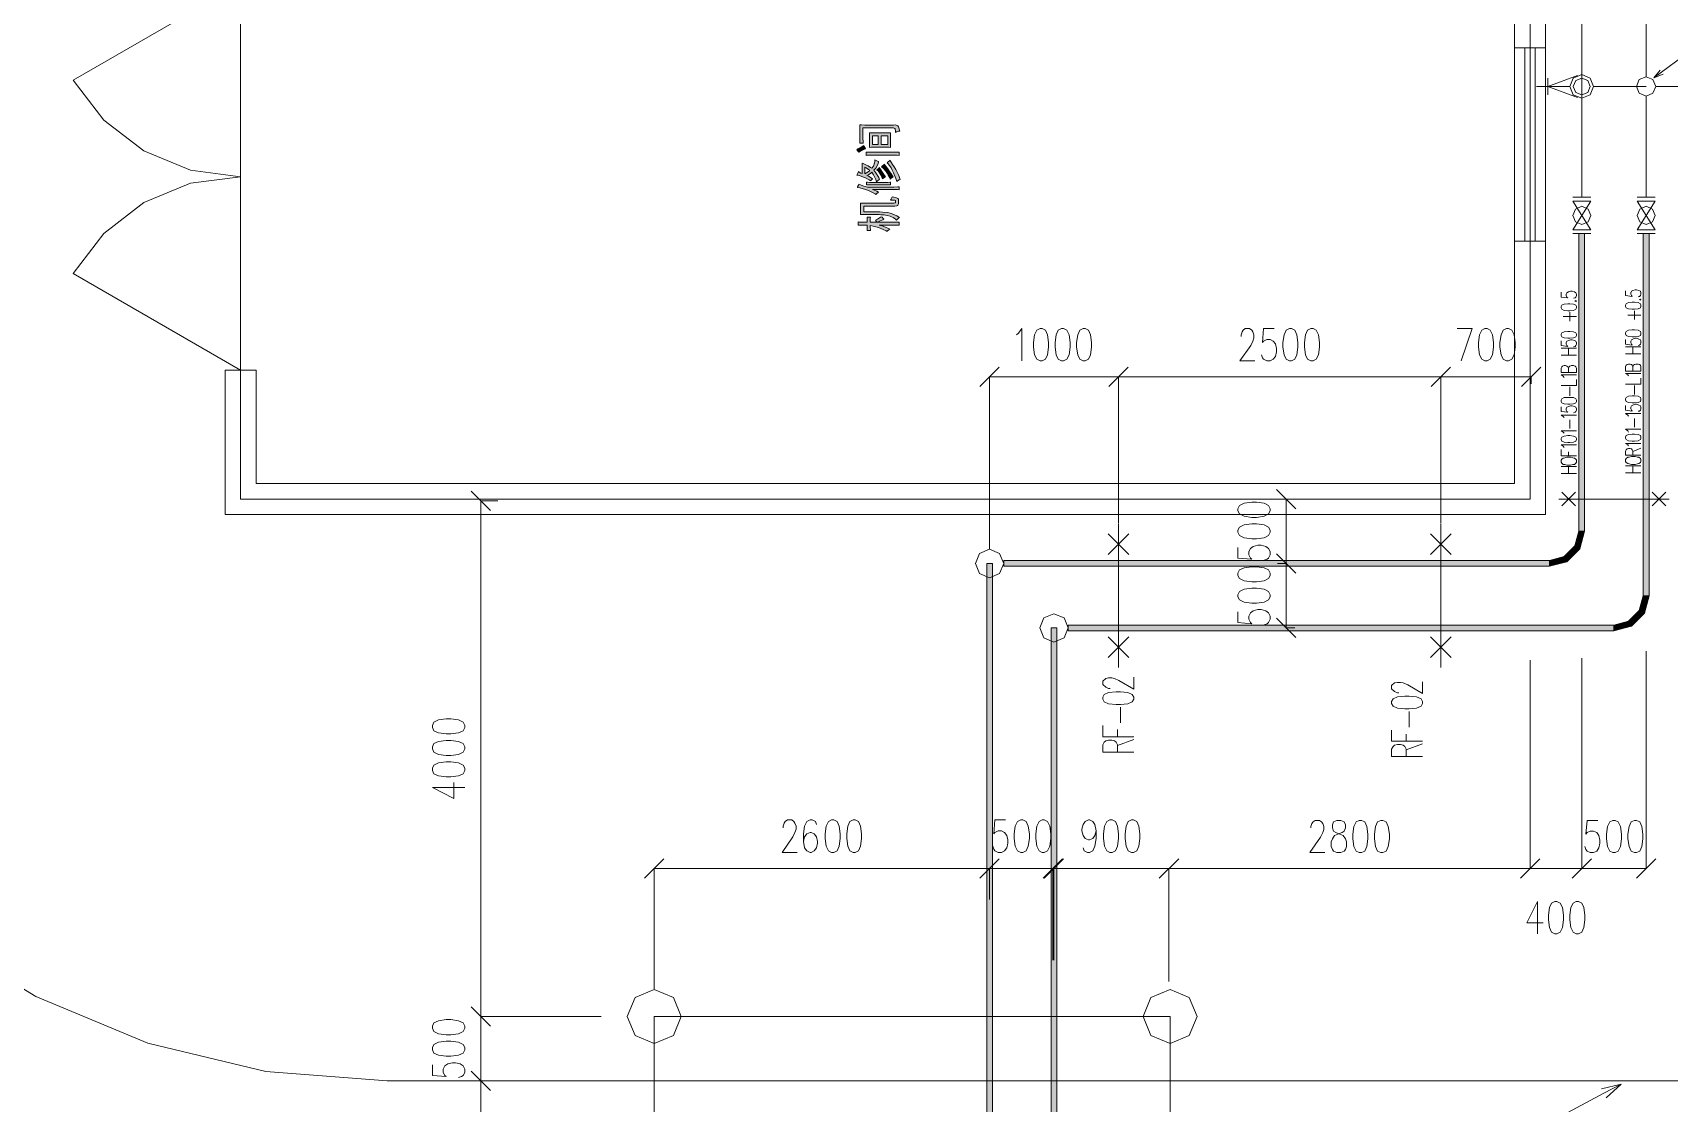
# Model space of a CAD drawing. Header units: millimetres. Extents: x 261 to 114907, y 32 to 1998430.
# Drawn here: x 64074 to 76767, y 1972882 to 1981188 of the extents above; entities that cross this region are included whole.
import ezdxf

# ---------------------------------------------------------------- set-up
doc = ezdxf.new("R2010")
doc.units = ezdxf.units.MM

msp = doc.modelspace()

# ---------------------------------------------------------------- hatches: boundary and pattern name
h = msp.add_hatch(color=0)
h.dxf.hatch_style = 2
h.paths.add_polyline_path([(70489, 1980473), (70503, 1980472), (70529, 1980471), (70543, 1980471), (70749, 1980471), (70765, 1980472), (70785, 1980465), (70788, 1980458), (70792, 1980450), (70797, 1980433), (70798, 1980424), (70790, 1980423), (70773, 1980419), (70765, 1980415), (70765, 1980426), (70764, 1980439), (70762, 1980443), (70760, 1980446), (70750, 1980449), (70743, 1980449), (70513, 1980449), (70513, 1980382), (70513, 1980368), (70514, 1980343), (70515, 1980331), (70488, 1980331), (70489, 1980343), (70489, 1980368), (70489, 1980382)])
h = msp.add_hatch(color=0)
h.paths.add_polyline_path([(70564, 1980412), (70577, 1980411), (70600, 1980411), (70610, 1980411), (70684, 1980411), (70693, 1980411), (70715, 1980411), (70728, 1980412), (70728, 1980298), (70715, 1980299), (70693, 1980299), (70683, 1980299), (70610, 1980299), (70600, 1980299), (70577, 1980299), (70564, 1980298)])
h.paths.add_polyline_path([(70706, 1980389), (70654, 1980389), (70654, 1980321), (70706, 1980321)])
h.paths.add_polyline_path([(70631, 1980389), (70586, 1980389), (70586, 1980321), (70631, 1980321)])
h = msp.add_hatch(color=0)
h.dxf.hatch_style = 2
h.paths.add_polyline_path([(70466, 1980280), (70474, 1980286), (70500, 1980301), (70519, 1980312), (70522, 1980306), (70530, 1980294), (70534, 1980288), (70520, 1980283), (70494, 1980268), (70481, 1980260), (70475, 1980266), (70468, 1980277)])
h = msp.add_hatch(color=0)
h.paths.add_polyline_path([(70478, 1980111), (70485, 1980105), (70498, 1980098), (70506, 1980096), (70506, 1980176), (70516, 1980172), (70535, 1980164), (70545, 1980159), (70554, 1980155), (70572, 1980143), (70581, 1980136), (70594, 1980153), (70606, 1980186), (70606, 1980203), (70611, 1980198), (70625, 1980192), (70634, 1980190), (70630, 1980171), (70612, 1980136), (70597, 1980122), (70614, 1980101), (70637, 1980064), (70642, 1980048), (70636, 1980046), (70623, 1980037), (70617, 1980031), (70614, 1980048), (70595, 1980086), (70581, 1980106), (70574, 1980099), (70555, 1980085), (70544, 1980079), (70555, 1980074), (70576, 1980062), (70587, 1980055), (70584, 1980052), (70576, 1980043), (70574, 1980038), (70562, 1980046), (70534, 1980061), (70517, 1980068), (70500, 1980075), (70475, 1980083), (70466, 1980084), (70469, 1980089), (70475, 1980103)])
h.paths.add_polyline_path([(70566, 1980122), (70557, 1980128), (70538, 1980139), (70527, 1980144), (70527, 1980092), (70541, 1980100), (70561, 1980115)])
h = msp.add_hatch(color=0)
h.dxf.hatch_style = 2
h.paths.add_polyline_path([(70793, 1980236), (70779, 1980238), (70749, 1980239), (70734, 1980239), (70586, 1980239), (70572, 1980239), (70547, 1980238), (70537, 1980236), (70537, 1980262), (70547, 1980262), (70568, 1980261), (70578, 1980261), (70735, 1980261), (70749, 1980261), (70778, 1980262), (70793, 1980262)])
h = msp.add_hatch(color=0)
h.dxf.hatch_style = 2
h.paths.add_polyline_path([(70640, 1980141), (70646, 1980131), (70671, 1980096), (70689, 1980070), (70683, 1980068), (70672, 1980059), (70666, 1980055), (70654, 1980081), (70630, 1980116), (70619, 1980123), (70625, 1980128), (70636, 1980137)])
h = msp.add_hatch(color=0)
h.dxf.hatch_style = 2
h.paths.add_polyline_path([(70678, 1980168), (70690, 1980153), (70711, 1980125), (70720, 1980112), (70729, 1980098), (70743, 1980077), (70748, 1980070), (70739, 1980065), (70727, 1980055), (70724, 1980051), (70721, 1980061), (70709, 1980084), (70701, 1980098), (70692, 1980112), (70670, 1980137), (70656, 1980148), (70664, 1980155), (70675, 1980164)])
h = msp.add_hatch(color=0)
h.dxf.hatch_style = 2
h.paths.add_polyline_path([(70724, 1980198), (70728, 1980192), (70743, 1980166), (70756, 1980147), (70769, 1980127), (70791, 1980079), (70801, 1980049), (70794, 1980047), (70781, 1980040), (70776, 1980033), (70768, 1980058), (70750, 1980102), (70741, 1980121), (70731, 1980140), (70711, 1980169), (70700, 1980179), (70709, 1980185), (70720, 1980194)])
h = msp.add_hatch(color=0)
h.dxf.hatch_style = 2
h.paths.add_polyline_path([(70482, 1980014), (70486, 1980010), (70519, 1979998), (70548, 1979990), (70730, 1979990), (70752, 1979990), (70784, 1979991), (70794, 1979992), (70794, 1979970), (70780, 1979971), (70750, 1979971), (70734, 1979971), (70587, 1979971), (70597, 1979968), (70620, 1979958), (70634, 1979951), (70631, 1979949), (70621, 1979940), (70614, 1979934), (70608, 1979939), (70578, 1979954), (70555, 1979963), (70532, 1979972), (70489, 1979985), (70470, 1979988), (70472, 1979992), (70479, 1980005)])
h = msp.add_hatch(color=0)
h.dxf.hatch_style = 2
h.paths.add_polyline_path([(70541, 1980029), (70549, 1980028), (70566, 1980027), (70576, 1980027), (70696, 1980027), (70705, 1980027), (70721, 1980028), (70728, 1980029), (70728, 1980007), (70720, 1980008), (70704, 1980008), (70696, 1980008), (70576, 1980008), (70567, 1980008), (70550, 1980008), (70541, 1980007)])
h = msp.add_hatch(color=0)
h.dxf.hatch_style = 2
h.paths.add_polyline_path([(70495, 1979866), (70515, 1979865), (70548, 1979865), (70562, 1979865), (70745, 1979865), (70754, 1979865), (70764, 1979868), (70765, 1979871), (70765, 1979874), (70766, 1979881), (70765, 1979883), (70765, 1979885), (70760, 1979888), (70756, 1979889), (70751, 1979890), (70737, 1979890), (70728, 1979890), (70731, 1979896), (70737, 1979907), (70739, 1979914), (70754, 1979912), (70774, 1979907), (70779, 1979905), (70784, 1979903), (70788, 1979896), (70788, 1979890), (70788, 1979867), (70788, 1979860), (70785, 1979850), (70781, 1979847), (70777, 1979844), (70761, 1979842), (70749, 1979842), (70519, 1979842), (70519, 1979799), (70559, 1979799), (70621, 1979799), (70643, 1979798), (70665, 1979797), (70705, 1979792), (70723, 1979787), (70741, 1979784), (70777, 1979767), (70796, 1979754), (70791, 1979752), (70780, 1979741), (70773, 1979734), (70765, 1979742), (70747, 1979755), (70735, 1979759), (70724, 1979764), (70701, 1979771), (70689, 1979772), (70677, 1979774), (70652, 1979776), (70638, 1979777), (70625, 1979778), (70591, 1979778), (70571, 1979778), (70550, 1979778), (70512, 1979778), (70495, 1979777)])
h = msp.add_hatch(color=0)
h.dxf.hatch_style = 2
h.paths.add_polyline_path([(70610, 1979733), (70625, 1979742), (70650, 1979756), (70658, 1979760), (70662, 1979756), (70671, 1979746), (70676, 1979741), (70667, 1979737), (70642, 1979726), (70627, 1979717), (70730, 1979717), (70743, 1979717), (70775, 1979718), (70793, 1979718), (70793, 1979694), (70775, 1979694), (70743, 1979695), (70730, 1979695), (70640, 1979695), (70650, 1979692), (70670, 1979686), (70680, 1979683), (70689, 1979679), (70711, 1979670), (70722, 1979663), (70715, 1979658), (70704, 1979650), (70700, 1979646), (70693, 1979650), (70669, 1979662), (70651, 1979669), (70633, 1979676), (70592, 1979687), (70569, 1979691), (70569, 1979685), (70569, 1979677), (70571, 1979661), (70572, 1979653), (70546, 1979653), (70546, 1979661), (70547, 1979676), (70547, 1979684), (70547, 1979695), (70519, 1979695), (70508, 1979695), (70487, 1979694), (70477, 1979694), (70477, 1979720), (70484, 1979718), (70505, 1979717), (70519, 1979717), (70547, 1979717), (70547, 1979730), (70547, 1979736), (70546, 1979750), (70546, 1979758), (70571, 1979758), (70570, 1979746), (70569, 1979725), (70569, 1979717), (70625, 1979717), (70622, 1979721), (70614, 1979728)])
h = msp.add_hatch(color=0)
h.dxf.hatch_style = 2
h.paths.add_polyline_path([(76111, 1977320), (76066, 1977320), (76066, 1979631), (76111, 1979631)])
h = msp.add_hatch(color=0)
h.dxf.hatch_style = 2
h.paths.add_polyline_path([(76611, 1976820), (76566, 1976820), (76566, 1979631), (76611, 1979631)])
h = msp.add_hatch(color=0)
h.dxf.hatch_style = 2
h.paths.add_polyline_path([(76074, 1977184), (76111, 1977320), (76066, 1977320), (76035, 1977206)])
h = msp.add_hatch(color=0)
h.dxf.hatch_style = 2
h.paths.add_polyline_path([(75974, 1977084), (76074, 1977184), (76035, 1977206), (75952, 1977123)])
h = msp.add_hatch(color=0)
h.dxf.hatch_style = 2
h.paths.add_polyline_path([(71518, 1958852), (71473, 1958852), (71473, 1977070), (71518, 1977070)])
h = msp.add_hatch(color=0)
h.dxf.hatch_style = 2
h.paths.add_polyline_path([(71605, 1977048), (71605, 1977092), (75838, 1977092), (75838, 1977048)])
h = msp.add_hatch(color=0)
h.dxf.hatch_style = 2
h.paths.add_polyline_path([(75838, 1977048), (75974, 1977084), (75952, 1977123), (75838, 1977092)])
h = msp.add_hatch(color=0)
h.dxf.hatch_style = 2
h.paths.add_polyline_path([(76574, 1976684), (76611, 1976820), (76566, 1976820), (76535, 1976706)])
h = msp.add_hatch(color=0)
h.dxf.hatch_style = 2
h.paths.add_polyline_path([(76475, 1976584), (76574, 1976684), (76535, 1976706), (76452, 1976623)])
h = msp.add_hatch(color=0)
h.dxf.hatch_style = 2
h.paths.add_polyline_path([(72018, 1958352), (71973, 1958352), (71973, 1976570), (72018, 1976570)])
h = msp.add_hatch(color=0)
h.dxf.hatch_style = 2
h.paths.add_polyline_path([(72105, 1976547), (72105, 1976592), (76338, 1976592), (76338, 1976547)])
h = msp.add_hatch(color=0)
h.dxf.hatch_style = 2
h.paths.add_polyline_path([(76338, 1976547), (76475, 1976584), (76452, 1976623), (76338, 1976592)])

# ---------------------------------------------------------------- linework, layer by layer
at = {"color": 0, "lineweight": 0}
for points in [[(65686, 1977570), (65686, 1992574)], [(75688, 1977570), (75688, 1992574)], [(75568, 1984572), (75568, 1977690)], [(75808, 1984572), (75808, 1977450)], [(76088, 1979911), (76088, 1982896)], [(65686, 1981571), (64387, 1980821)], [(76588, 1980846), (76588, 1981496)], [(65686, 1980978), (65686, 1981178)], [(75568, 1979921), (75568, 1981121)], [(75688, 1980978), (75688, 1981178)], [(75808, 1979921), (75808, 1981121)], [(76708, 1980882), (77044, 1981131)], [(75568, 1981071), (75808, 1981071)], [(75568, 1979571), (75568, 1981071)], [(75568, 1980971), (75568, 1981071)], [(75648, 1981071), (75648, 1979571)], [(75728, 1981071), (75728, 1979571)], [(75808, 1979571), (75808, 1981071)], [(75808, 1980971), (75808, 1981071)], [(65686, 1980956), (65686, 1980958)], [(65686, 1980736), (65686, 1980936)], [(75688, 1980956), (75688, 1980958)], [(75688, 1980736), (75688, 1980936)], [(75826, 1980771), (76056, 1980857)], [(75826, 1980836), (75826, 1980705)], [(76648, 1980837), (76696, 1980898)], [(76648, 1980837), (76708, 1980882)], [(76720, 1980866), (76648, 1980837)], [(64387, 1980821), (64625, 1980510), (64936, 1980272), (65298, 1980122), (65686, 1980071)], [(65686, 1980714), (65686, 1980716)], [(75688, 1980714), (75688, 1980716)], [(75996, 1980771), (75738, 1980771)], [(75826, 1980771), (76056, 1980685)], [(76180, 1980771), (76588, 1980771)], [(76667, 1980771), (77731, 1980771)], [(76667, 1980771), (77731, 1980771)], [(65686, 1980494), (65686, 1980694)], [(75688, 1980494), (75688, 1980694)], [(76588, 1979911), (76588, 1980696)], [(65686, 1980472), (65686, 1980474)], [(75688, 1980472), (75688, 1980474)], [(65686, 1980252), (65686, 1980452)], [(75688, 1980252), (75688, 1980452)], [(65686, 1980230), (65686, 1980232)], [(65686, 1980010), (65686, 1980210)], [(75688, 1980230), (75688, 1980232)], [(75688, 1980010), (75688, 1980210)], [(65686, 1980071), (65298, 1980020), (64936, 1979870), (64625, 1979631), (64387, 1979320)], [(65686, 1979988), (65686, 1979990)], [(65686, 1979768), (65686, 1979968)], [(75688, 1979988), (75688, 1979990)], [(75688, 1979768), (75688, 1979968)], [(76018, 1979911), (76158, 1979911)], [(76018, 1979882), (76158, 1979882)], [(76158, 1979659), (76018, 1979882)], [(76158, 1979882), (76018, 1979659)], [(76518, 1979911), (76659, 1979911)], [(76518, 1979882), (76659, 1979882)], [(76659, 1979659), (76518, 1979882)], [(76659, 1979882), (76518, 1979659)], [(65686, 1979746), (65686, 1979748)], [(65686, 1979525), (65686, 1979725)], [(75688, 1979746), (75688, 1979748)], [(75688, 1979525), (75688, 1979725)], [(75568, 1979571), (75808, 1979571)], [(76018, 1979659), (76158, 1979659)], [(76018, 1979631), (76158, 1979631)], [(76518, 1979659), (76659, 1979659)], [(76518, 1979631), (76659, 1979631)], [(65686, 1979503), (65686, 1979506)], [(65686, 1979283), (65686, 1979484)], [(75688, 1979503), (75688, 1979506)], [(75688, 1979283), (75688, 1979484)], [(65686, 1978570), (64387, 1979320)], [(65686, 1979261), (65686, 1979263)], [(65686, 1979042), (65686, 1979241)], [(75688, 1979261), (75688, 1979263)], [(75688, 1979042), (75688, 1979241)], [(76428, 1979185), (76428, 1979148), (76480, 1979142), (76474, 1979148), (76468, 1979159), (76468, 1979171), (76474, 1979182), (76485, 1979188), (76503, 1979194), (76514, 1979194), (76531, 1979188), (76543, 1979182), (76548, 1979171), (76548, 1979159), (76543, 1979148), (76537, 1979142), (76526, 1979139)], [(60820, 1979057), (60894, 1978118), (61114, 1977202), (61474, 1976332), (61967, 1975530), (62578, 1974813), (63294, 1974201), (64097, 1973710), (64967, 1973349), (65883, 1973129), (66822, 1973056)], [(75928, 1979174), (75928, 1979137), (75980, 1979131), (75974, 1979137), (75968, 1979148), (75968, 1979160), (75974, 1979171), (75985, 1979177), (76002, 1979182), (76014, 1979182), (76031, 1979177), (76042, 1979171), (76048, 1979160), (76048, 1979148), (76042, 1979137), (76037, 1979131), (76025, 1979128)], [(65686, 1979020), (65686, 1979021)], [(65686, 1978799), (65686, 1978999)], [(75688, 1979020), (75688, 1979021)], [(75688, 1978799), (75688, 1978999)], [(75945, 1978985), (76048, 1978985)], [(75997, 1978951), (75997, 1979020)], [(76445, 1978996), (76548, 1978996)], [(76497, 1978962), (76497, 1979031)], [(71704, 1978844), (71720, 1978856), (71745, 1978892), (71745, 1978642)], [(73446, 1978832), (73446, 1978844), (73454, 1978868), (73462, 1978880), (73479, 1978892), (73512, 1978892), (73529, 1978880), (73537, 1978868), (73546, 1978844), (73546, 1978820), (73537, 1978796), (73521, 1978761), (73437, 1978642), (73554, 1978642)], [(73704, 1978892), (73621, 1978892), (73613, 1978785), (73621, 1978796), (73646, 1978808), (73671, 1978808), (73696, 1978796), (73713, 1978773), (73721, 1978737), (73721, 1978713), (73713, 1978677), (73696, 1978654), (73671, 1978642), (73646, 1978642), (73621, 1978654), (73613, 1978665), (73604, 1978689)], [(75121, 1978892), (75238, 1978892), (75154, 1978642)], [(75928, 1978797), (75928, 1978760), (75980, 1978754), (75974, 1978760), (75968, 1978771), (75968, 1978783), (75974, 1978794), (75985, 1978800), (76002, 1978805), (76014, 1978805), (76031, 1978800), (76042, 1978794), (76048, 1978783), (76048, 1978771), (76042, 1978760), (76037, 1978754), (76025, 1978751)], [(76428, 1978808), (76428, 1978771), (76480, 1978765), (76474, 1978771), (76468, 1978782), (76468, 1978794), (76474, 1978805), (76485, 1978811), (76503, 1978817), (76514, 1978817), (76531, 1978811), (76543, 1978805), (76548, 1978794), (76548, 1978782), (76543, 1978771), (76537, 1978765), (76526, 1978762)], [(65686, 1978777), (65686, 1978780)], [(65686, 1978557), (65686, 1978758)], [(75688, 1978777), (75688, 1978780)], [(75688, 1978557), (75688, 1978758)], [(75928, 1978740), (76048, 1978740)], [(76048, 1978686), (75928, 1978686)], [(75985, 1978686), (75985, 1978740)], [(76428, 1978751), (76548, 1978751)], [(76548, 1978696), (76428, 1978696)], [(76485, 1978696), (76485, 1978751)], [(65566, 1978570), (65566, 1977450)], [(65566, 1978570), (65806, 1978570)], [(65806, 1978570), (65806, 1977690)], [(71570, 1978592), (71420, 1978442)], [(72420, 1978442), (72571, 1978592)], [(72571, 1978592), (72420, 1978442)], [(74921, 1978442), (75071, 1978592)], [(75071, 1978592), (74921, 1978442)], [(75621, 1978442), (75771, 1978592)], [(76048, 1978551), (75928, 1978551), (75928, 1978585), (75934, 1978597), (75939, 1978602), (75951, 1978605), (75962, 1978605), (75974, 1978602), (75980, 1978597), (75985, 1978585), (75985, 1978551)], [(75985, 1978585), (75991, 1978597), (75997, 1978602), (76008, 1978605), (76025, 1978605), (76037, 1978602), (76042, 1978597), (76048, 1978585), (76048, 1978551)], [(76548, 1978562), (76428, 1978562), (76428, 1978596), (76434, 1978608), (76440, 1978614), (76451, 1978616), (76463, 1978616), (76474, 1978614), (76480, 1978608), (76485, 1978596), (76485, 1978562)], [(76485, 1978596), (76491, 1978608), (76497, 1978614), (76508, 1978616), (76526, 1978616), (76537, 1978614), (76543, 1978608), (76548, 1978596), (76548, 1978562)], [(65686, 1978535), (65686, 1978537)], [(65686, 1978315), (65686, 1978515)], [(71495, 1977183), (71495, 1978518)], [(71495, 1978517), (72496, 1978517)], [(72496, 1977379), (72496, 1978518)], [(72496, 1977379), (72496, 1978518)], [(72496, 1978517), (74996, 1978517)], [(74996, 1977379), (74996, 1978518)], [(74996, 1977379), (74996, 1978518)], [(74996, 1978517), (75696, 1978517)], [(75688, 1978535), (75688, 1978537)], [(75688, 1978315), (75688, 1978515)], [(75696, 1978465), (75696, 1978518)], [(75951, 1978514), (75945, 1978523), (75928, 1978534), (76048, 1978534)], [(75928, 1978451), (76048, 1978451), (76048, 1978497)], [(75997, 1978371), (75997, 1978440)], [(76451, 1978525), (76445, 1978533), (76428, 1978545), (76548, 1978545)], [(76428, 1978462), (76548, 1978462), (76548, 1978508)], [(76497, 1978382), (76497, 1978451)], [(65686, 1978293), (65686, 1978295)], [(75688, 1978293), (75688, 1978295)], [(76428, 1978296), (76428, 1978259), (76480, 1978253), (76474, 1978259), (76468, 1978271), (76468, 1978282), (76474, 1978293), (76485, 1978299), (76503, 1978305), (76514, 1978305), (76531, 1978299), (76543, 1978293), (76548, 1978282), (76548, 1978271), (76543, 1978259), (76537, 1978253), (76526, 1978251)], [(65686, 1978073), (65686, 1978273)], [(75688, 1978073), (75688, 1978273)], [(75928, 1978285), (75928, 1978248), (75980, 1978243), (75974, 1978248), (75968, 1978259), (75968, 1978271), (75974, 1978282), (75985, 1978288), (76002, 1978294), (76014, 1978294), (76031, 1978288), (76042, 1978282), (76048, 1978271), (76048, 1978259), (76042, 1978248), (76037, 1978243), (76025, 1978240)], [(75951, 1978203), (75945, 1978211), (75928, 1978222), (76048, 1978222)], [(75997, 1978117), (75997, 1978185)], [(76451, 1978213), (76445, 1978222), (76428, 1978234), (76548, 1978234)], [(76497, 1978128), (76497, 1978196)], [(65686, 1978051), (65686, 1978053)], [(75688, 1978051), (75688, 1978053)], [(75951, 1978080), (75945, 1978088), (75928, 1978100), (76048, 1978100)], [(76451, 1978090), (76445, 1978099), (76428, 1978111), (76548, 1978111)], [(65686, 1977831), (65686, 1978031)], [(75688, 1977831), (75688, 1978031)], [(75951, 1977971), (75945, 1977979), (75928, 1977991), (76048, 1977991)], [(76048, 1977905), (75928, 1977905), (75928, 1977954)], [(75985, 1977905), (75985, 1977937)], [(76451, 1977982), (76445, 1977990), (76428, 1978002), (76548, 1978002)], [(76548, 1977910), (76428, 1977910), (76428, 1977942), (76434, 1977953), (76440, 1977959), (76451, 1977962), (76463, 1977962), (76474, 1977959), (76480, 1977953), (76485, 1977942), (76485, 1977910)], [(76485, 1977939), (76548, 1977965)], [(65686, 1977809), (65686, 1977811)], [(65686, 1977570), (65686, 1977789)], [(75688, 1977809), (75688, 1977811)], [(75688, 1977570), (75688, 1977789)], [(75928, 1977822), (76048, 1977822)], [(75985, 1977768), (75985, 1977822)], [(76428, 1977828), (76548, 1977828)], [(76485, 1977773), (76485, 1977828)], [(65806, 1977690), (75568, 1977690)], [(76048, 1977768), (75928, 1977768)], [(76548, 1977773), (76428, 1977773)], [(75688, 1977570), (65686, 1977570)], [(65686, 1977570), (65825, 1977570)], [(65845, 1977570), (65847, 1977570)], [(65867, 1977570), (66067, 1977570)], [(66087, 1977570), (66089, 1977570)], [(66109, 1977570), (66309, 1977570)], [(66329, 1977570), (66331, 1977570)], [(66351, 1977570), (66551, 1977570)], [(66571, 1977570), (66573, 1977570)], [(66593, 1977570), (66793, 1977570)], [(66813, 1977570), (66815, 1977570)], [(66835, 1977570), (67035, 1977570)], [(67055, 1977570), (67057, 1977570)], [(67077, 1977570), (67277, 1977570)], [(67297, 1977570), (67299, 1977570)], [(67319, 1977570), (67519, 1977570)], [(67624, 1977481), (67474, 1977631)], [(67539, 1977570), (67541, 1977570)], [(67681, 1977556), (67547, 1977556)], [(67549, 1977556), (67549, 1973555)], [(67561, 1977570), (67761, 1977570)], [(67781, 1977570), (67783, 1977570)], [(67803, 1977570), (68003, 1977570)], [(68023, 1977570), (68025, 1977570)], [(68045, 1977570), (68245, 1977570)], [(68265, 1977570), (68267, 1977570)], [(68287, 1977570), (68487, 1977570)], [(68507, 1977570), (68510, 1977570)], [(68529, 1977570), (68729, 1977570)], [(68750, 1977570), (68751, 1977570)], [(68772, 1977570), (68972, 1977570)], [(68991, 1977570), (68994, 1977570)], [(69013, 1977570), (69214, 1977570)], [(69234, 1977570), (69236, 1977570)], [(69256, 1977570), (69455, 1977570)], [(69476, 1977570), (69477, 1977570)], [(69498, 1977570), (69698, 1977570)], [(69717, 1977570), (69720, 1977570)], [(69740, 1977570), (69940, 1977570)], [(69960, 1977570), (69962, 1977570)], [(69982, 1977570), (70182, 1977570)], [(70202, 1977570), (70204, 1977570)], [(70224, 1977570), (70424, 1977570)], [(70444, 1977570), (70446, 1977570)], [(70466, 1977570), (70666, 1977570)], [(70686, 1977570), (70688, 1977570)], [(70708, 1977570), (70908, 1977570)], [(70928, 1977570), (70930, 1977570)], [(70950, 1977570), (71150, 1977570)], [(71170, 1977570), (71172, 1977570)], [(71192, 1977570), (71392, 1977570)], [(71412, 1977570), (71414, 1977570)], [(71434, 1977570), (71634, 1977570)], [(71654, 1977570), (71656, 1977570)], [(71676, 1977570), (71876, 1977570)], [(71896, 1977570), (71898, 1977570)], [(71918, 1977570), (72118, 1977570)], [(72138, 1977570), (72140, 1977570)], [(72160, 1977570), (72360, 1977570)], [(72380, 1977570), (72382, 1977570)], [(72403, 1977570), (72602, 1977570)], [(72622, 1977570), (72624, 1977570)], [(72644, 1977570), (72844, 1977570)], [(72864, 1977570), (72867, 1977570)], [(72886, 1977570), (73086, 1977570)], [(73107, 1977570), (73108, 1977570)], [(73129, 1977570), (73329, 1977570)], [(73348, 1977570), (73351, 1977570)], [(73370, 1977570), (73571, 1977570)], [(73591, 1977570), (73593, 1977570)], [(73613, 1977570), (73812, 1977570)], [(73872, 1977495), (73722, 1977645)], [(73728, 1977570), (73800, 1977570)], [(73797, 1977570), (73797, 1977070)], [(73833, 1977570), (73834, 1977570)], [(73855, 1977570), (74055, 1977570)], [(74075, 1977570), (74077, 1977570)], [(74097, 1977570), (74297, 1977570)], [(74317, 1977570), (74319, 1977570)], [(74339, 1977570), (74539, 1977570)], [(74559, 1977570), (74561, 1977570)], [(74581, 1977570), (74781, 1977570)], [(74801, 1977570), (74803, 1977570)], [(74823, 1977570), (75023, 1977570)], [(75043, 1977570), (75045, 1977570)], [(75065, 1977570), (75265, 1977570)], [(75285, 1977570), (75287, 1977570)], [(75307, 1977570), (75507, 1977570)], [(75527, 1977570), (75529, 1977570)], [(75549, 1977570), (75688, 1977570)], [(75910, 1977570), (76766, 1977570)], [(76041, 1977623), (75935, 1977517)], [(76041, 1977517), (75935, 1977623)], [(76635, 1977623), (76741, 1977517)], [(76635, 1977517), (76741, 1977623)], [(65566, 1977450), (75808, 1977450)], [(72575, 1977140), (72416, 1977300)], [(72416, 1977140), (72575, 1977300)], [(72496, 1976264), (72496, 1977376)], [(75075, 1977140), (74916, 1977300)], [(74916, 1977140), (75075, 1977300)], [(74996, 1976264), (74996, 1977376)], [(73422, 1977195), (73422, 1977111), (73530, 1977103), (73518, 1977111), (73506, 1977136), (73506, 1977162), (73518, 1977187), (73541, 1977203), (73577, 1977212), (73601, 1977212), (73637, 1977203), (73660, 1977187), (73672, 1977162), (73672, 1977136), (73660, 1977111), (73649, 1977103), (73625, 1977095)], [(73722, 1977145), (73872, 1976995)], [(73872, 1976995), (73722, 1977145)], [(73728, 1977070), (73800, 1977070)], [(73728, 1977070), (73800, 1977070)], [(73797, 1977070), (73797, 1976570)], [(73422, 1976695), (73422, 1976612), (73530, 1976603), (73518, 1976612), (73506, 1976637), (73506, 1976662), (73518, 1976687), (73541, 1976703), (73577, 1976712), (73601, 1976712), (73637, 1976703), (73660, 1976687), (73672, 1976662), (73672, 1976637), (73660, 1976612), (73649, 1976603), (73625, 1976595)], [(73722, 1976645), (73872, 1976495)], [(73862, 1976570), (73796, 1976570)], [(72575, 1976500), (72416, 1976340)], [(72416, 1976500), (72575, 1976340)], [(75075, 1976500), (74916, 1976340)], [(74916, 1976500), (75075, 1976340)], [(75688, 1976319), (75688, 1974700)], [(75688, 1976319), (75688, 1974700)], [(76088, 1976335), (76088, 1974700)], [(76088, 1976335), (76088, 1974700)], [(76588, 1976390), (76588, 1974700)], [(72431, 1976100), (72419, 1976100), (72396, 1976110), (72374, 1976131), (72374, 1976157), (72396, 1976177), (72419, 1976182), (72443, 1976182), (72465, 1976177), (72499, 1976162), (72614, 1976095), (72614, 1976188)], [(74670, 1976066), (74659, 1976066), (74636, 1976076), (74613, 1976097), (74613, 1976123), (74636, 1976143), (74659, 1976148), (74682, 1976148), (74704, 1976143), (74739, 1976128), (74853, 1976061), (74853, 1976153)], [(72511, 1975833), (72511, 1975956)], [(74751, 1975799), (74751, 1975922)], [(72614, 1975725), (72374, 1975725), (72374, 1975812)], [(72488, 1975725), (72488, 1975781)], [(74853, 1975691), (74613, 1975691), (74613, 1975778)], [(72614, 1975606), (72374, 1975606), (72374, 1975663), (72385, 1975683), (72396, 1975694), (72419, 1975699), (72443, 1975699), (72465, 1975694), (72477, 1975683), (72488, 1975663), (72488, 1975606)], [(72488, 1975658), (72614, 1975704)], [(74853, 1975572), (74613, 1975572), (74613, 1975629), (74625, 1975649), (74636, 1975660), (74659, 1975665), (74682, 1975665), (74704, 1975660), (74716, 1975649), (74727, 1975629), (74727, 1975572)], [(74727, 1975691), (74727, 1975747)], [(74727, 1975624), (74853, 1975670)], [(67174, 1975331), (67341, 1975247), (67341, 1975372)], [(67174, 1975331), (67424, 1975331)], [(69895, 1975020), (69895, 1975032), (69903, 1975056), (69911, 1975068), (69928, 1975080), (69961, 1975080), (69978, 1975068), (69986, 1975056), (69995, 1975032), (69995, 1975008), (69986, 1974984), (69970, 1974949), (69886, 1974829), (70003, 1974829)], [(70153, 1975044), (70145, 1975068), (70120, 1975080), (70103, 1975080), (70078, 1975068), (70061, 1975032), (70053, 1974972), (70053, 1974913), (70061, 1974865), (70078, 1974841), (70103, 1974829), (70111, 1974829), (70136, 1974841), (70153, 1974865), (70161, 1974901), (70161, 1974913), (70153, 1974949), (70136, 1974972), (70111, 1974984), (70103, 1974984), (70078, 1974972), (70061, 1974949), (70053, 1974913)], [(71620, 1975080), (71537, 1975080), (71529, 1974972), (71537, 1974984), (71562, 1974996), (71587, 1974996), (71612, 1974984), (71629, 1974960), (71637, 1974925), (71637, 1974901), (71629, 1974865), (71612, 1974841), (71587, 1974829), (71562, 1974829), (71537, 1974841), (71529, 1974853), (71520, 1974877)], [(72321, 1974996), (72312, 1974960), (72296, 1974937), (72271, 1974925), (72262, 1974925), (72237, 1974937), (72221, 1974960), (72212, 1974996), (72212, 1975008), (72221, 1975044), (72237, 1975068), (72262, 1975080), (72271, 1975080), (72296, 1975068), (72312, 1975044), (72321, 1974996), (72321, 1974937), (72312, 1974877), (72296, 1974841), (72271, 1974829), (72254, 1974829), (72229, 1974841), (72221, 1974865)], [(73988, 1975018), (73988, 1975030), (73996, 1975054), (74004, 1975065), (74021, 1975077), (74054, 1975077), (74071, 1975065), (74079, 1975054), (74088, 1975030), (74088, 1975006), (74079, 1974982), (74063, 1974946), (73979, 1974828), (74096, 1974828)], [(76213, 1975077), (76130, 1975077), (76121, 1974970), (76130, 1974982), (76155, 1974994), (76180, 1974994), (76205, 1974982), (76222, 1974959), (76230, 1974923), (76230, 1974899), (76222, 1974863), (76205, 1974839), (76180, 1974828), (76155, 1974828), (76130, 1974839), (76121, 1974851), (76113, 1974875)], [(68969, 1974779), (68819, 1974629)], [(71570, 1974779), (71420, 1974629)], [(71420, 1974629), (71570, 1974779)], [(72062, 1974779), (71912, 1974629)], [(71920, 1974629), (72070, 1974779)], [(72812, 1974629), (72963, 1974779)], [(72963, 1974778), (72812, 1974628)], [(75613, 1974628), (75763, 1974778)], [(75763, 1974778), (75613, 1974628)], [(76163, 1974778), (76013, 1974628)], [(76013, 1974628), (76163, 1974778)], [(76513, 1974628), (76663, 1974778)], [(68894, 1973769), (68894, 1974706)], [(71495, 1974704), (68894, 1974704)], [(71495, 1974463), (71495, 1974706)], [(71495, 1974463), (71495, 1974706)], [(71995, 1974704), (71495, 1974704)], [(71987, 1973993), (71987, 1974706)], [(72887, 1974704), (71987, 1974704)], [(71995, 1973993), (71995, 1974706)], [(72887, 1973993), (72887, 1974706)], [(72887, 1973828), (72887, 1974704)], [(72887, 1974703), (75688, 1974703)], [(75688, 1974703), (76088, 1974703)], [(76088, 1974703), (76588, 1974703)], [(75746, 1974448), (75663, 1974282), (75788, 1974282)], [(75746, 1974448), (75746, 1974198)], [(67474, 1973630), (67624, 1973481)], [(67624, 1973481), (67474, 1973630)], [(68482, 1973555), (67547, 1973555)], [(68482, 1973555), (67547, 1973555)], [(67549, 1973555), (67549, 1973056)], [(68894, 1963553), (68894, 1973555)], [(68894, 1973555), (72895, 1973555)], [(72895, 1973555), (72895, 1963553)], [(67174, 1973181), (67174, 1973097), (67281, 1973089), (67269, 1973097), (67257, 1973122), (67257, 1973147), (67269, 1973172), (67293, 1973189), (67329, 1973197), (67353, 1973197), (67388, 1973189), (67412, 1973172), (67424, 1973147), (67424, 1973122), (67412, 1973097), (67400, 1973089), (67377, 1973081)], [(67474, 1973131), (67624, 1972981)], [(67624, 1972981), (67474, 1973131)], [(66822, 1973056), (77689, 1973056)], [(68230, 1973056), (67547, 1973056)], [(68230, 1973056), (67547, 1973056)], [(67549, 1973056), (67549, 1971055)], [(76242, 1972995), (76393, 1973030)], [(76393, 1973030), (76261, 1972960)], [(76393, 1973030), (76279, 1972924)], [(76261, 1972960), (75803, 1972716)]]:
    msp.add_lwpolyline(points, dxfattribs=at)
for points in [[(75996, 1980771), (76023, 1980836), (76088, 1980863), (76153, 1980836), (76180, 1980771), (76153, 1980706), (76088, 1980679), (76023, 1980706)], [(76023, 1980771), (76042, 1980817), (76088, 1980836), (76135, 1980817), (76154, 1980771), (76135, 1980724), (76088, 1980705), (76042, 1980724)], [(76513, 1980771), (76535, 1980824), (76588, 1980846), (76641, 1980824), (76663, 1980771), (76641, 1980718), (76588, 1980696), (76535, 1980718)], [(70489, 1980473), (70503, 1980472), (70529, 1980471), (70543, 1980471), (70749, 1980471), (70765, 1980472), (70785, 1980465), (70788, 1980458), (70792, 1980450), (70797, 1980433), (70798, 1980424), (70790, 1980423), (70773, 1980419), (70765, 1980415), (70765, 1980426), (70764, 1980439), (70762, 1980443), (70760, 1980446), (70750, 1980449), (70743, 1980449), (70513, 1980449), (70513, 1980382), (70513, 1980368), (70514, 1980343), (70515, 1980331), (70488, 1980331), (70489, 1980343), (70489, 1980368), (70489, 1980382)], [(70564, 1980412), (70577, 1980411), (70600, 1980411), (70610, 1980411), (70684, 1980411), (70693, 1980411), (70715, 1980411), (70728, 1980412), (70728, 1980298), (70715, 1980299), (70693, 1980299), (70683, 1980299), (70610, 1980299), (70600, 1980299), (70577, 1980299), (70564, 1980298)], [(70631, 1980389), (70586, 1980389), (70586, 1980321), (70631, 1980321)], [(70706, 1980389), (70654, 1980389), (70654, 1980321), (70706, 1980321)], [(70466, 1980280), (70474, 1980286), (70500, 1980301), (70519, 1980312), (70522, 1980306), (70530, 1980294), (70534, 1980288), (70520, 1980283), (70494, 1980268), (70481, 1980260), (70475, 1980266), (70468, 1980277)], [(70478, 1980111), (70485, 1980105), (70498, 1980098), (70506, 1980096), (70506, 1980176), (70516, 1980172), (70535, 1980164), (70545, 1980159), (70554, 1980155), (70572, 1980143), (70581, 1980136), (70594, 1980153), (70606, 1980186), (70606, 1980203), (70611, 1980198), (70625, 1980192), (70634, 1980190), (70630, 1980171), (70612, 1980136), (70597, 1980122), (70614, 1980101), (70637, 1980064), (70642, 1980048), (70636, 1980046), (70623, 1980037), (70617, 1980031), (70614, 1980048), (70595, 1980086), (70581, 1980106), (70574, 1980099), (70555, 1980085), (70544, 1980079), (70555, 1980074), (70576, 1980062), (70587, 1980055), (70584, 1980052), (70576, 1980043), (70574, 1980038), (70562, 1980046), (70534, 1980061), (70517, 1980068), (70500, 1980075), (70475, 1980083), (70466, 1980084), (70469, 1980089), (70475, 1980103)], [(70793, 1980236), (70779, 1980238), (70749, 1980239), (70734, 1980239), (70586, 1980239), (70572, 1980239), (70547, 1980238), (70537, 1980236), (70537, 1980262), (70547, 1980262), (70568, 1980261), (70578, 1980261), (70735, 1980261), (70749, 1980261), (70778, 1980262), (70793, 1980262)], [(70566, 1980122), (70557, 1980128), (70538, 1980139), (70527, 1980144), (70527, 1980092), (70541, 1980100), (70561, 1980115)], [(70640, 1980141), (70646, 1980131), (70671, 1980096), (70689, 1980070), (70683, 1980068), (70672, 1980059), (70666, 1980055), (70654, 1980081), (70630, 1980116), (70619, 1980123), (70625, 1980128), (70636, 1980137)], [(70678, 1980168), (70690, 1980153), (70711, 1980125), (70720, 1980112), (70729, 1980098), (70743, 1980077), (70748, 1980070), (70739, 1980065), (70727, 1980055), (70724, 1980051), (70721, 1980061), (70709, 1980084), (70701, 1980098), (70692, 1980112), (70670, 1980137), (70656, 1980148), (70664, 1980155), (70675, 1980164)], [(70724, 1980198), (70728, 1980192), (70743, 1980166), (70756, 1980147), (70769, 1980127), (70791, 1980079), (70801, 1980049), (70794, 1980047), (70781, 1980040), (70776, 1980033), (70768, 1980058), (70750, 1980102), (70741, 1980121), (70731, 1980140), (70711, 1980169), (70700, 1980179), (70709, 1980185), (70720, 1980194)], [(70482, 1980014), (70486, 1980010), (70519, 1979998), (70548, 1979990), (70730, 1979990), (70752, 1979990), (70784, 1979991), (70794, 1979992), (70794, 1979970), (70780, 1979971), (70750, 1979971), (70734, 1979971), (70587, 1979971), (70597, 1979968), (70620, 1979958), (70634, 1979951), (70631, 1979949), (70621, 1979940), (70614, 1979934), (70608, 1979939), (70578, 1979954), (70555, 1979963), (70532, 1979972), (70489, 1979985), (70470, 1979988), (70472, 1979992), (70479, 1980005)], [(70541, 1980029), (70549, 1980028), (70566, 1980027), (70576, 1980027), (70696, 1980027), (70705, 1980027), (70721, 1980028), (70728, 1980029), (70728, 1980007), (70720, 1980008), (70704, 1980008), (70696, 1980008), (70576, 1980008), (70567, 1980008), (70550, 1980008), (70541, 1980007)], [(70495, 1979866), (70515, 1979865), (70548, 1979865), (70562, 1979865), (70745, 1979865), (70754, 1979865), (70764, 1979868), (70765, 1979871), (70765, 1979874), (70766, 1979881), (70765, 1979883), (70765, 1979885), (70760, 1979888), (70756, 1979889), (70751, 1979890), (70737, 1979890), (70728, 1979890), (70731, 1979896), (70737, 1979907), (70739, 1979914), (70754, 1979912), (70774, 1979907), (70779, 1979905), (70784, 1979903), (70788, 1979896), (70788, 1979890), (70788, 1979867), (70788, 1979860), (70785, 1979850), (70781, 1979847), (70777, 1979844), (70761, 1979842), (70749, 1979842), (70519, 1979842), (70519, 1979799), (70559, 1979799), (70621, 1979799), (70643, 1979798), (70665, 1979797), (70705, 1979792), (70723, 1979787), (70741, 1979784), (70777, 1979767), (70796, 1979754), (70791, 1979752), (70780, 1979741), (70773, 1979734), (70765, 1979742), (70747, 1979755), (70735, 1979759), (70724, 1979764), (70701, 1979771), (70689, 1979772), (70677, 1979774), (70652, 1979776), (70638, 1979777), (70625, 1979778), (70591, 1979778), (70571, 1979778), (70550, 1979778), (70512, 1979778), (70495, 1979777)], [(76018, 1979771), (76039, 1979820), (76088, 1979841), (76138, 1979820), (76158, 1979771), (76138, 1979721), (76088, 1979700), (76039, 1979721)], [(76518, 1979771), (76538, 1979820), (76588, 1979841), (76638, 1979820), (76659, 1979771), (76638, 1979721), (76588, 1979700), (76538, 1979721)], [(70610, 1979733), (70625, 1979742), (70650, 1979756), (70658, 1979760), (70662, 1979756), (70671, 1979746), (70676, 1979741), (70667, 1979737), (70642, 1979726), (70627, 1979717), (70730, 1979717), (70743, 1979717), (70775, 1979718), (70793, 1979718), (70793, 1979694), (70775, 1979694), (70743, 1979695), (70730, 1979695), (70640, 1979695), (70650, 1979692), (70670, 1979686), (70680, 1979683), (70689, 1979679), (70711, 1979670), (70722, 1979663), (70715, 1979658), (70704, 1979650), (70700, 1979646), (70693, 1979650), (70669, 1979662), (70651, 1979669), (70633, 1979676), (70592, 1979687), (70569, 1979691), (70569, 1979685), (70569, 1979677), (70571, 1979661), (70572, 1979653), (70546, 1979653), (70546, 1979661), (70547, 1979676), (70547, 1979684), (70547, 1979695), (70519, 1979695), (70508, 1979695), (70487, 1979694), (70477, 1979694), (70477, 1979720), (70484, 1979718), (70505, 1979717), (70519, 1979717), (70547, 1979717), (70547, 1979730), (70547, 1979736), (70546, 1979750), (70546, 1979758), (70571, 1979758), (70570, 1979746), (70569, 1979725), (70569, 1979717), (70625, 1979717), (70622, 1979721), (70614, 1979728)], [(76111, 1977320), (76066, 1977320), (76066, 1979631), (76111, 1979631)], [(76611, 1976820), (76566, 1976820), (76566, 1979631), (76611, 1979631)], [(75997, 1979031), (75980, 1979031), (75951, 1979034), (75934, 1979043), (75928, 1979054), (75928, 1979063), (75934, 1979074), (75951, 1979082), (75980, 1979085), (75997, 1979085), (76025, 1979082), (76042, 1979074), (76048, 1979063), (76048, 1979054), (76042, 1979043), (76025, 1979034)], [(76042, 1979103), (76048, 1979107), (76042, 1979111), (76036, 1979107)], [(76497, 1979042), (76480, 1979042), (76451, 1979045), (76434, 1979054), (76428, 1979065), (76428, 1979074), (76434, 1979085), (76451, 1979094), (76480, 1979097), (76497, 1979097), (76526, 1979094), (76543, 1979085), (76548, 1979074), (76548, 1979065), (76543, 1979054), (76526, 1979045)], [(76543, 1979113), (76548, 1979118), (76543, 1979122), (76537, 1979118)], [(71887, 1978892), (71862, 1978880), (71845, 1978844), (71837, 1978785), (71837, 1978749), (71845, 1978689), (71862, 1978654), (71887, 1978642), (71904, 1978642), (71929, 1978654), (71945, 1978689), (71953, 1978749), (71953, 1978785), (71945, 1978844), (71929, 1978880), (71904, 1978892)], [(72053, 1978892), (72028, 1978880), (72012, 1978844), (72003, 1978785), (72003, 1978749), (72012, 1978689), (72028, 1978654), (72053, 1978642), (72070, 1978642), (72095, 1978654), (72112, 1978689), (72120, 1978749), (72120, 1978785), (72112, 1978844), (72095, 1978880), (72070, 1978892)], [(72220, 1978892), (72195, 1978880), (72179, 1978844), (72170, 1978785), (72170, 1978749), (72179, 1978689), (72195, 1978654), (72220, 1978642), (72237, 1978642), (72262, 1978654), (72279, 1978689), (72287, 1978749), (72287, 1978785), (72279, 1978844), (72262, 1978880), (72237, 1978892)], [(73821, 1978892), (73796, 1978880), (73779, 1978844), (73771, 1978785), (73771, 1978749), (73779, 1978689), (73796, 1978654), (73821, 1978642), (73837, 1978642), (73862, 1978654), (73879, 1978689), (73887, 1978749), (73887, 1978785), (73879, 1978844), (73862, 1978880), (73837, 1978892)], [(73987, 1978892), (73962, 1978880), (73946, 1978844), (73937, 1978785), (73937, 1978749), (73946, 1978689), (73962, 1978654), (73987, 1978642), (74004, 1978642), (74029, 1978654), (74046, 1978689), (74054, 1978749), (74054, 1978785), (74046, 1978844), (74029, 1978880), (74004, 1978892)], [(75337, 1978892), (75313, 1978880), (75296, 1978844), (75288, 1978785), (75288, 1978749), (75296, 1978689), (75313, 1978654), (75337, 1978642), (75354, 1978642), (75379, 1978654), (75396, 1978689), (75404, 1978749), (75404, 1978785), (75396, 1978844), (75379, 1978880), (75354, 1978892)], [(75504, 1978892), (75479, 1978880), (75463, 1978844), (75454, 1978785), (75454, 1978749), (75463, 1978689), (75479, 1978654), (75504, 1978642), (75521, 1978642), (75546, 1978654), (75563, 1978689), (75571, 1978749), (75571, 1978785), (75563, 1978844), (75546, 1978880), (75521, 1978892)], [(75997, 1978817), (75980, 1978817), (75951, 1978820), (75934, 1978828), (75928, 1978840), (75928, 1978848), (75934, 1978860), (75951, 1978868), (75980, 1978871), (75997, 1978871), (76025, 1978868), (76042, 1978860), (76048, 1978848), (76048, 1978840), (76042, 1978828), (76025, 1978820)], [(76497, 1978828), (76480, 1978828), (76451, 1978831), (76434, 1978839), (76428, 1978851), (76428, 1978859), (76434, 1978871), (76451, 1978879), (76480, 1978882), (76497, 1978882), (76526, 1978879), (76543, 1978871), (76548, 1978859), (76548, 1978851), (76543, 1978839), (76526, 1978831)], [(75997, 1978305), (75980, 1978305), (75951, 1978308), (75934, 1978317), (75928, 1978328), (75928, 1978337), (75934, 1978348), (75951, 1978357), (75980, 1978359), (75997, 1978359), (76025, 1978357), (76042, 1978348), (76048, 1978337), (76048, 1978328), (76042, 1978317), (76025, 1978308)], [(76497, 1978316), (76480, 1978316), (76451, 1978319), (76434, 1978328), (76428, 1978339), (76428, 1978348), (76434, 1978359), (76451, 1978368), (76480, 1978371), (76497, 1978371), (76526, 1978368), (76543, 1978359), (76548, 1978348), (76548, 1978339), (76543, 1978328), (76526, 1978319)], [(75997, 1978008), (75980, 1978008), (75951, 1978011), (75934, 1978019), (75928, 1978031), (75928, 1978040), (75934, 1978051), (75951, 1978059), (75980, 1978062), (75997, 1978062), (76025, 1978059), (76042, 1978051), (76048, 1978040), (76048, 1978031), (76042, 1978019), (76025, 1978011)], [(76497, 1978019), (76480, 1978019), (76451, 1978022), (76434, 1978031), (76428, 1978042), (76428, 1978050), (76434, 1978062), (76451, 1978071), (76480, 1978073), (76497, 1978073), (76526, 1978071), (76543, 1978062), (76548, 1978050), (76548, 1978042), (76543, 1978031), (76526, 1978022)], [(76002, 1977834), (75974, 1977834), (75957, 1977837), (75945, 1977839), (75934, 1977848), (75928, 1977856), (75928, 1977871), (75934, 1977879), (75945, 1977888), (75957, 1977891), (75974, 1977894), (76002, 1977894), (76020, 1977891), (76031, 1977888), (76042, 1977879), (76048, 1977871), (76048, 1977856), (76042, 1977848), (76031, 1977839), (76020, 1977837)], [(76503, 1977839), (76474, 1977839), (76457, 1977842), (76445, 1977845), (76434, 1977853), (76428, 1977862), (76428, 1977876), (76434, 1977885), (76445, 1977894), (76457, 1977896), (76474, 1977899), (76503, 1977899), (76520, 1977896), (76531, 1977894), (76543, 1977885), (76548, 1977876), (76548, 1977862), (76543, 1977853), (76531, 1977845), (76520, 1977842)], [(73422, 1977479), (73434, 1977454), (73470, 1977437), (73530, 1977428), (73565, 1977428), (73625, 1977437), (73660, 1977454), (73672, 1977479), (73672, 1977495), (73660, 1977520), (73625, 1977537), (73565, 1977545), (73530, 1977545), (73470, 1977537), (73434, 1977520), (73422, 1977495)], [(73422, 1977312), (73434, 1977287), (73470, 1977270), (73530, 1977262), (73565, 1977262), (73625, 1977270), (73660, 1977287), (73672, 1977312), (73672, 1977328), (73660, 1977353), (73625, 1977370), (73565, 1977378), (73530, 1977378), (73470, 1977370), (73434, 1977353), (73422, 1977328)], [(76074, 1977184), (76111, 1977320), (76066, 1977320), (76035, 1977206)], [(71385, 1977070), (71417, 1977148), (71495, 1977180), (71573, 1977148), (71605, 1977070), (71573, 1976992), (71495, 1976960), (71417, 1976992)], [(75974, 1977084), (76074, 1977184), (76035, 1977206), (75952, 1977123)], [(71518, 1958852), (71473, 1958852), (71473, 1977070), (71518, 1977070)], [(71605, 1977048), (71605, 1977092), (75838, 1977092), (75838, 1977048)], [(73422, 1976978), (73434, 1976953), (73470, 1976936), (73530, 1976928), (73565, 1976928), (73625, 1976936), (73660, 1976953), (73672, 1976978), (73672, 1976995), (73660, 1977020), (73625, 1977036), (73565, 1977045), (73530, 1977045), (73470, 1977036), (73434, 1977020), (73422, 1976995)], [(75838, 1977048), (75974, 1977084), (75952, 1977123), (75838, 1977092)], [(73422, 1976812), (73434, 1976787), (73470, 1976770), (73530, 1976762), (73565, 1976762), (73625, 1976770), (73660, 1976787), (73672, 1976812), (73672, 1976828), (73660, 1976853), (73625, 1976870), (73565, 1976878), (73530, 1976878), (73470, 1976870), (73434, 1976853), (73422, 1976828)], [(76574, 1976684), (76611, 1976820), (76566, 1976820), (76535, 1976706)], [(71885, 1976570), (71917, 1976648), (71995, 1976680), (72073, 1976648), (72105, 1976570), (72073, 1976492), (71995, 1976460), (71917, 1976492)], [(76475, 1976584), (76574, 1976684), (76535, 1976706), (76452, 1976623)], [(72018, 1958352), (71973, 1958352), (71973, 1976570), (72018, 1976570)], [(72105, 1976547), (72105, 1976592), (76338, 1976592), (76338, 1976547)], [(76338, 1976547), (76475, 1976584), (76452, 1976623), (76338, 1976592)], [(72511, 1975977), (72477, 1975977), (72419, 1975982), (72385, 1975998), (72374, 1976018), (72374, 1976033), (72385, 1976054), (72419, 1976069), (72477, 1976075), (72511, 1976075), (72568, 1976069), (72602, 1976054), (72614, 1976033), (72614, 1976018), (72602, 1975998), (72568, 1975982)], [(74751, 1975943), (74716, 1975943), (74659, 1975948), (74625, 1975963), (74613, 1975984), (74613, 1975999), (74625, 1976020), (74659, 1976035), (74716, 1976041), (74751, 1976041), (74807, 1976035), (74842, 1976020), (74853, 1975999), (74853, 1975984), (74842, 1975963), (74807, 1975948)], [(67174, 1975798), (67186, 1975773), (67222, 1975756), (67281, 1975748), (67317, 1975748), (67377, 1975756), (67412, 1975773), (67424, 1975798), (67424, 1975814), (67412, 1975839), (67377, 1975856), (67317, 1975864), (67281, 1975864), (67222, 1975856), (67186, 1975839), (67174, 1975814)], [(67174, 1975631), (67186, 1975606), (67222, 1975589), (67281, 1975581), (67317, 1975581), (67377, 1975589), (67412, 1975606), (67424, 1975631), (67424, 1975648), (67412, 1975673), (67377, 1975689), (67317, 1975698), (67281, 1975698), (67222, 1975689), (67186, 1975673), (67174, 1975648)], [(67174, 1975464), (67186, 1975439), (67222, 1975423), (67281, 1975414), (67317, 1975414), (67377, 1975423), (67412, 1975439), (67424, 1975464), (67424, 1975481), (67412, 1975506), (67377, 1975523), (67317, 1975531), (67281, 1975531), (67222, 1975523), (67186, 1975506), (67174, 1975481)], [(70270, 1975080), (70245, 1975068), (70228, 1975032), (70220, 1974972), (70220, 1974937), (70228, 1974877), (70245, 1974841), (70270, 1974829), (70287, 1974829), (70312, 1974841), (70328, 1974877), (70337, 1974937), (70337, 1974972), (70328, 1975032), (70312, 1975068), (70287, 1975080)], [(70437, 1975080), (70412, 1975068), (70395, 1975032), (70387, 1974972), (70387, 1974937), (70395, 1974877), (70412, 1974841), (70437, 1974829), (70453, 1974829), (70478, 1974841), (70495, 1974877), (70503, 1974937), (70503, 1974972), (70495, 1975032), (70478, 1975068), (70453, 1975080)], [(71737, 1975080), (71712, 1975068), (71695, 1975032), (71687, 1974972), (71687, 1974937), (71695, 1974877), (71712, 1974841), (71737, 1974829), (71754, 1974829), (71779, 1974841), (71795, 1974877), (71804, 1974937), (71804, 1974972), (71795, 1975032), (71779, 1975068), (71754, 1975080)], [(71904, 1975080), (71879, 1975068), (71862, 1975032), (71854, 1974972), (71854, 1974937), (71862, 1974877), (71879, 1974841), (71904, 1974829), (71920, 1974829), (71945, 1974841), (71962, 1974877), (71970, 1974937), (71970, 1974972), (71962, 1975032), (71945, 1975068), (71920, 1975080)], [(72429, 1975080), (72404, 1975068), (72387, 1975032), (72379, 1974972), (72379, 1974937), (72387, 1974877), (72404, 1974841), (72429, 1974829), (72446, 1974829), (72471, 1974841), (72487, 1974877), (72496, 1974937), (72496, 1974972), (72487, 1975032), (72471, 1975068), (72446, 1975080)], [(72596, 1975080), (72571, 1975068), (72554, 1975032), (72546, 1974972), (72546, 1974937), (72554, 1974877), (72571, 1974841), (72596, 1974829), (72612, 1974829), (72637, 1974841), (72654, 1974877), (72662, 1974937), (72662, 1974972), (72654, 1975032), (72637, 1975068), (72612, 1975080)], [(74188, 1975077), (74163, 1975065), (74155, 1975042), (74155, 1975018), (74163, 1974994), (74180, 1974982), (74213, 1974970), (74238, 1974959), (74255, 1974934), (74263, 1974911), (74263, 1974875), (74255, 1974851), (74246, 1974839), (74221, 1974828), (74188, 1974828), (74163, 1974839), (74155, 1974851), (74146, 1974875), (74146, 1974911), (74155, 1974934), (74171, 1974959), (74196, 1974970), (74230, 1974982), (74246, 1974994), (74255, 1975018), (74255, 1975042), (74246, 1975065), (74221, 1975077)], [(74363, 1975077), (74338, 1975065), (74321, 1975030), (74313, 1974970), (74313, 1974934), (74321, 1974875), (74338, 1974839), (74363, 1974828), (74380, 1974828), (74405, 1974839), (74421, 1974875), (74430, 1974934), (74430, 1974970), (74421, 1975030), (74405, 1975065), (74380, 1975077)], [(74530, 1975077), (74505, 1975065), (74488, 1975030), (74480, 1974970), (74480, 1974934), (74488, 1974875), (74505, 1974839), (74530, 1974828), (74546, 1974828), (74571, 1974839), (74588, 1974875), (74596, 1974934), (74596, 1974970), (74588, 1975030), (74571, 1975065), (74546, 1975077)], [(76330, 1975077), (76305, 1975065), (76288, 1975030), (76280, 1974970), (76280, 1974934), (76288, 1974875), (76305, 1974839), (76330, 1974828), (76347, 1974828), (76372, 1974839), (76388, 1974875), (76397, 1974934), (76397, 1974970), (76388, 1975030), (76372, 1975065), (76347, 1975077)], [(76497, 1975077), (76472, 1975065), (76455, 1975030), (76447, 1974970), (76447, 1974934), (76455, 1974875), (76472, 1974839), (76497, 1974828), (76513, 1974828), (76538, 1974839), (76555, 1974875), (76563, 1974934), (76563, 1974970), (76555, 1975030), (76538, 1975065), (76513, 1975077)], [(75880, 1974448), (75855, 1974436), (75838, 1974401), (75830, 1974341), (75830, 1974305), (75838, 1974246), (75855, 1974210), (75880, 1974198), (75896, 1974198), (75921, 1974210), (75938, 1974246), (75946, 1974305), (75946, 1974341), (75938, 1974401), (75921, 1974436), (75896, 1974448)], [(76046, 1974448), (76021, 1974436), (76005, 1974401), (75996, 1974341), (75996, 1974305), (76005, 1974246), (76021, 1974210), (76046, 1974198), (76063, 1974198), (76088, 1974210), (76105, 1974246), (76113, 1974305), (76113, 1974341), (76105, 1974401), (76088, 1974436), (76063, 1974448)], [(68685, 1973555), (68746, 1973704), (68894, 1973765), (69043, 1973704), (69104, 1973555), (69043, 1973407), (68894, 1973346), (68746, 1973407)], [(72686, 1973555), (72747, 1973704), (72895, 1973765), (73044, 1973704), (73105, 1973555), (73044, 1973407), (72895, 1973346), (72747, 1973407)], [(67174, 1973464), (67186, 1973439), (67222, 1973422), (67281, 1973414), (67317, 1973414), (67377, 1973422), (67412, 1973439), (67424, 1973464), (67424, 1973481), (67412, 1973506), (67377, 1973522), (67317, 1973531), (67281, 1973531), (67222, 1973522), (67186, 1973506), (67174, 1973481)], [(67174, 1973297), (67186, 1973272), (67222, 1973256), (67281, 1973247), (67317, 1973247), (67377, 1973256), (67412, 1973272), (67424, 1973297), (67424, 1973314), (67412, 1973339), (67377, 1973356), (67317, 1973364), (67281, 1973364), (67222, 1973356), (67186, 1973339), (67174, 1973314)]]:
    msp.add_lwpolyline(points, close=True, dxfattribs=at)

doc.saveas('drawing.dxf')
